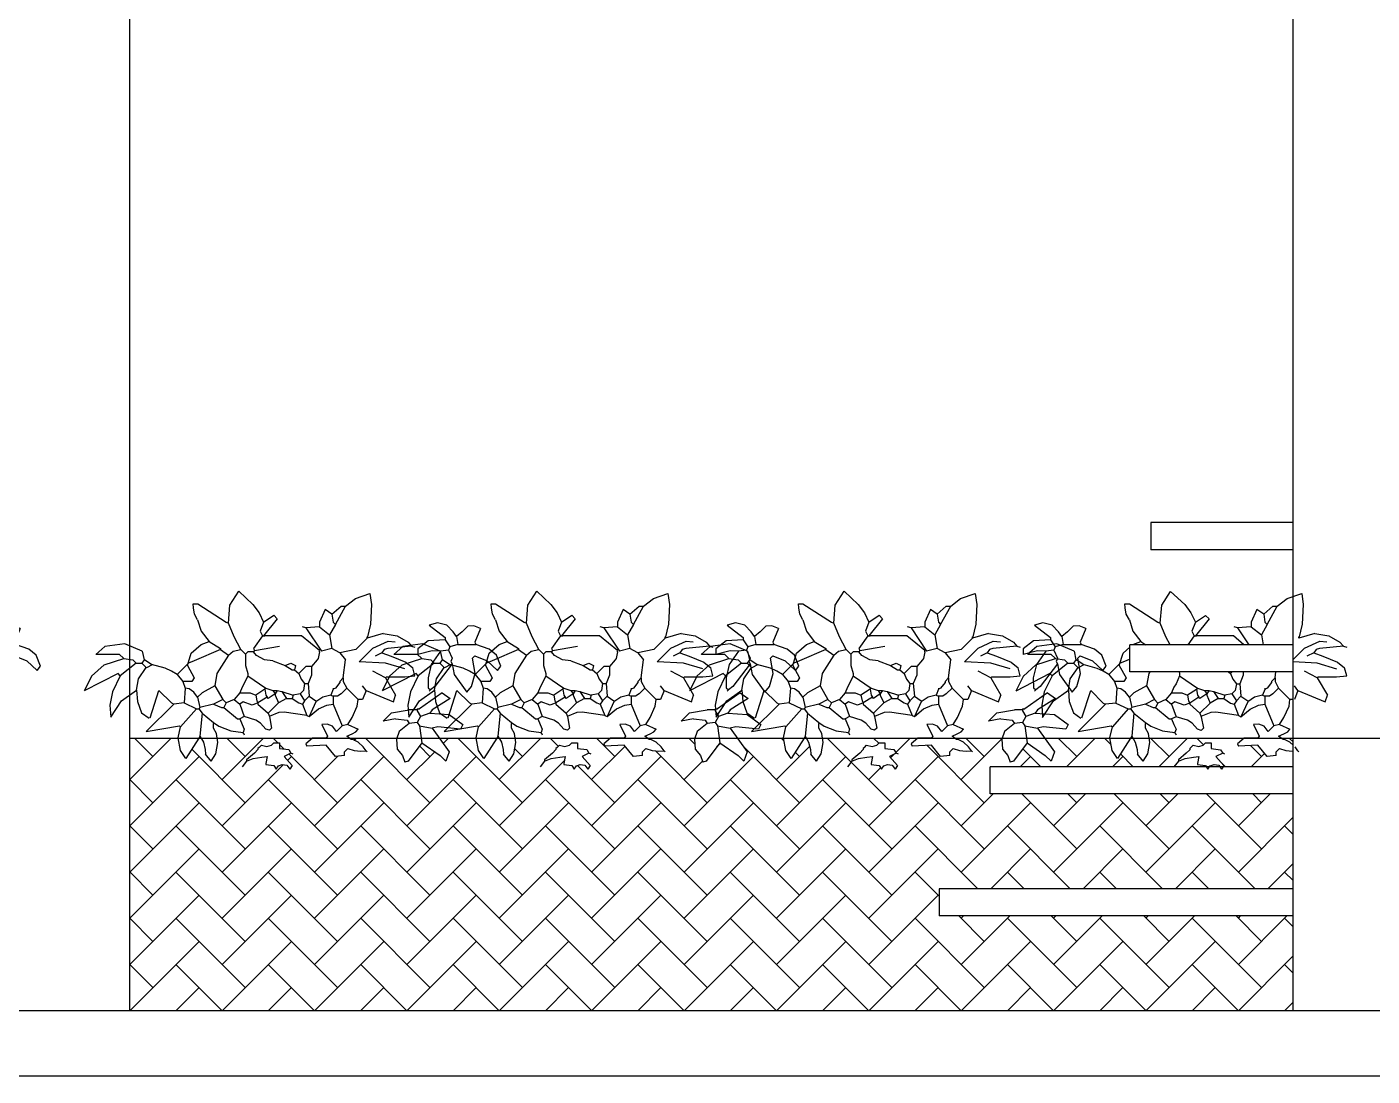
# Model space of a CAD drawing. Extents: x -165 to 197, y 154 to 653.
# Drawn here: x 46.708 to 49.179, y 401.14 to 403.066 of the extents above; entities that cross this region are included whole.
import ezdxf

# ---------------------------------------------------------------- set-up
doc = ezdxf.new("R2010")
doc.units = 0
doc.header["$MEASUREMENT"] = 0
doc.layers.get('0').update_dxf_attribs({"linetype": 'CONTINUOUS'})
doc.layers.add('AIT-PAREDE', color=4, linetype='CONTINUOUS', lineweight=30)
doc.layers.add('PAREDE ALTA', color=7, linetype='CONTINUOUS', lineweight=30)
doc.layers.add('AIT-VEGETAÇÃO 25', color=92, linetype='CONTINUOUS')
doc.layers.add('REVESTIMENTO', color=9, linetype='CONTINUOUS')

# ---------------------------------------------------------------- blocks, each defined once
blk = doc.blocks.new('BUSCH1')
for p, q in [((-4.382, 7.361), (-3.782, 8.286)), ((-3.782, 8.286), (-2.828, 7.398)), ((-6.871, 7.433), (-6.563, 7.433)), ((-6.853, 7.176), (-6.871, 7.433)), ((-6.563, 7.433), (-4.642, 6.203)), ((-4.488, 6.126), (-4.382, 7.361)), ((-2.828, 7.398), (-2.405, 6.843)), ((2.508, 6.741), (3.123, 7.279)), ((2.739, 6.049), (3.42, 7.287)), ((3.123, 7.279), (3.431, 7.279)), ((3.42, 7.287), (4.091, 7.805)), ((4.091, 7.805), (5.079, 8.138)), ((5.079, 8.138), (5.185, 7.398)), ((5.185, 7.398), (5.115, 6.067)), ((-6.782, 6.732), (-6.853, 7.176)), ((-6.564, 6.357), (-6.782, 6.732)), ((-2.405, 6.843), (-2.105, 6.203)), ((-2.105, 6.203), (-1.413, 6.664)), ((-1.182, 6.433), (-2.105, 5.28)), ((-1.413, 6.664), (-1.182, 6.433)), ((2.047, 7.049), (1.662, 6.203)), ((2.508, 6.741), (2.047, 7.049)), ((2.508, 6.741), (2.585, 6.203)), ((-6.564, 6.357), (-6.333, 5.588)), ((-6.333, 5.588), (-5.795, 4.896)), ((-4.642, 6.203), (-4.488, 6.126)), ((-4.099, 5.216), (-4.488, 6.126)), ((-2.105, 6.203), (-2.335, 5.588)), ((-2.335, 5.588), (-2.182, 5.28)), ((0.74, 5.818), (0.509, 5.895)), ((1.662, 5.895), (0.74, 5.818)), ((0.74, 5.818), (1.793, 4.24)), ((1.662, 6.203), (1.662, 5.895)), ((1.662, 5.895), (2.354, 5.357)), ((2.739, 6.049), (2.354, 5.357)), ((2.585, 6.203), (2.739, 6.049)), ((5.115, 6.067), (4.891, 5.126)), ((9.636, 6.147), (9.086, 6.007)), ((9.086, 6.007), (10.163, 5.161)), ((10.271, 5.999), (9.636, 6.147)), ((10.701, 5.546), (10.271, 5.999)), ((10.932, 5.238), (10.701, 5.546)), ((11.316, 5.546), (10.932, 5.238)), ((11.683, 5.925), (11.316, 5.546)), ((12.107, 5.962), (11.683, 5.925)), ((12.546, 5.776), (12.107, 5.962)), ((12.546, 5.776), (12.162, 4.854)), ((-12.825, 4.559), (-13.445, 4.028)), ((-11.473, 4.736), (-12.825, 4.559)), ((-10.306, 4.247), (-11.473, 4.736)), ((-6.994, 4.106), (-6.323, 4.698)), ((-6.323, 4.698), (-5.795, 4.896)), ((-5.795, 4.896), (-5.026, 4.435)), ((-3.642, 4.358), (-4.099, 5.216)), ((-2.182, 5.28), (-2.797, 4.435)), ((-2.72, 4.281), (-1.028, 4.588)), ((-2.182, 5.28), (-2.105, 5.28)), ((-2.105, 5.28), (-2.028, 5.28)), ((0.463, 5.28), (-2.028, 5.28)), ((1.662, 4.281), (0.463, 5.28)), ((2.354, 5.357), (2.508, 4.435)), ((4.891, 5.126), (4.122, 4.358)), ((5.967, 5.434), (4.891, 5.126)), ((4.891, 5.126), (4.891, 5.203)), ((5.267, 4.449), (6.299, 4.924)), ((5.967, 5.434), (6.915, 5.29)), ((7.889, 4.588), (6.275, 4.435)), ((6.299, 4.924), (6.784, 4.875)), ((6.915, 5.29), (7.656, 4.846)), ((7.656, 4.846), (7.889, 4.588)), ((7.889, 4.588), (8.12, 4.512)), ((9.009, 4.931), (8.318, 4.392)), ((10.163, 5.008), (9.009, 4.931)), ((10.163, 5.161), (10.163, 5.008)), ((10.163, 5.008), (10.47, 4.546)), ((10.47, 4.546), (10.393, 4.316)), ((11.008, 4.7), (10.47, 4.546)), ((10.932, 5.238), (11.008, 4.7)), ((11.008, 4.7), (12.238, 4.7)), ((12.162, 4.854), (12.238, 4.7)), ((13.131, 4.371), (12.238, 4.7)), ((-13.421, 4.05), (-11.868, 4.05)), ((-12.882, 3.319), (-11.561, 3.743)), ((-11.868, 4.05), (-11.561, 3.743)), ((-11.561, 3.743), (-10.946, 3.666)), ((-10.946, 3.666), (-10.715, 3.435)), ((-10.177, 3.666), (-10.331, 3.435)), ((-10.306, 4.247), (-10.177, 3.666)), ((-9.683, 3.337), (-10.191, 3.692)), ((-7.255, 3.281), (-6.994, 4.106)), ((-5.026, 4.358), (-6.794, 3.589)), ((-4.488, 3.973), (-5.257, 2.743)), ((-5.026, 4.435), (-5.026, 4.358)), ((-5.026, 4.358), (-4.488, 3.973)), ((-4.488, 3.973), (-4.17, 4.254)), ((-4.17, 4.254), (-3.642, 4.358)), ((-3.642, 4.358), (-3.335, 4.05)), ((-3.181, 4.204), (-3.335, 4.05)), ((-3.335, 4.05), (-3.335, 3.281)), ((-2.797, 4.204), (-3.181, 4.204)), ((-2.797, 4.435), (-2.72, 4.281)), ((-2.72, 4.281), (-2.797, 4.204)), ((-2.581, 3.958), (-2.797, 4.204)), ((-2.052, 3.663), (-2.581, 3.958)), ((-1.49, 3.589), (-2.052, 3.663)), ((1.509, 3.666), (1.124, 3.205)), ((1.585, 3.743), (1.509, 3.666)), ((1.662, 4.204), (1.585, 3.743)), ((1.662, 4.204), (1.662, 4.281)), ((2.508, 4.435), (1.793, 4.24)), ((3.046, 4.127), (2.508, 4.435)), ((4.122, 4.358), (3.046, 4.127)), ((3.046, 4.127), (3.431, 3.666)), ((3.277, 2.436), (3.431, 3.666)), ((4.344, 3.531), (5.267, 4.449)), ((5.891, 4.127), (5.429, 3.896)), ((6.044, 4.358), (5.891, 4.127)), ((5.891, 4.127), (6.506, 3.896)), ((6.275, 4.435), (6.044, 4.358)), ((6.506, 3.896), (7.505, 3.512)), ((8.318, 4.392), (8.318, 4.008)), ((9.283, 4.26), (8.318, 4.008)), ((9.855, 4.239), (9.212, 3.336)), ((9.855, 4.239), (9.283, 4.26)), ((10.393, 4.316), (9.855, 4.239)), ((10.393, 4.316), (10.624, 3.778)), ((10.624, 3.778), (10.547, 3.547)), ((12.162, 3.931), (12.008, 3.778)), ((12.178, 2.744), (12.008, 3.778)), ((12.162, 3.931), (12.99, 3.595)), ((13.625, 3.965), (13.131, 4.371)), ((13.93, 3.239), (13.625, 3.965)), ((-11.945, 2.743), (-14.231, 1.555)), ((-13.727, 2.552), (-12.882, 3.319)), ((-11.791, 2.589), (-11.945, 2.743)), ((-10.715, 3.435), (-11.791, 2.589)), ((-10.715, 3.435), (-10.331, 3.435)), ((-10.559, 2.375), (-10.036, 3.145)), ((-10.023, 3.128), (-10.331, 3.435)), ((-9.632, 3.323), (-10.023, 3.128)), ((-8.751, 3.086), (-9.683, 3.337)), ((-8.332, 2.897), (-8.751, 3.086)), ((-7.947, 2.667), (-8.332, 2.897)), ((-7.255, 3.358), (-7.947, 2.667)), ((-7.255, 3.358), (-7.255, 3.281)), ((-7.255, 3.281), (-6.794, 2.436)), ((-6.794, 3.589), (-7.179, 3.435)), ((-5.257, 2.743), (-5.41, 1.898)), ((-3.335, 3.281), (-3.181, 2.743)), ((-3.181, 2.743), (-3.181, 2.589)), ((-1.49, 3.589), (-0.644, 3.281)), ((-0.644, 3.281), (-0.26, 3.435)), ((-0.644, 3.281), (-0.183, 2.974)), ((-0.26, 3.435), (0.048, 3.281)), ((-0.183, 2.974), (-0.029, 2.974)), ((0.048, 3.281), (-0.029, 2.974)), ((-0.029, 2.974), (0.278, 2.743)), ((0.74, 3.205), (0.278, 2.743)), ((0.278, 2.743), (0.432, 2.359)), ((1.124, 3.205), (0.74, 3.205)), ((1.124, 3.205), (1.125, 2.627)), ((6.127, 3.433), (4.344, 3.531)), ((6.121, 2.436), (5.276, 2.897)), ((7.441, 3.04), (6.127, 3.433)), ((7.505, 3.512), (7.966, 3.128)), ((8.12, 2.589), (7.966, 3.128)), ((9.212, 3.336), (9, 2.448)), ((10.624, 3.393), (9.471, 1.855)), ((10.547, 3.547), (10.624, 3.393)), ((10.624, 3.393), (10.766, 2.67)), ((11.931, 1.855), (12.178, 2.744)), ((12.99, 3.595), (13.699, 2.932)), ((13.699, 2.932), (13.93, 3.239)), ((-13.713, 2.589), (-14.231, 1.555)), ((-11.791, 2.589), (-12.318, 1.49)), ((-10.685, 1.608), (-10.559, 2.375)), ((-7.947, 2.667), (-7.563, 2.205)), ((-6.948, 2.205), (-7.563, 2.205)), ((-7.563, 2.205), (-7.409, 1.744)), ((-6.794, 2.436), (-6.948, 2.205)), ((-5.41, 1.898), (-6.256, 1.436)), ((-5.41, 1.898), (-4.872, 0.975)), ((-3.565, 1.821), (-3.719, 1.436)), ((-3.412, 2.051), (-3.565, 1.821)), ((-3.181, 2.589), (-3.412, 2.051)), ((-3.181, 2.589), (-1.951, 1.744)), ((0.432, 2.359), (0.663, 2.051)), ((0.663, 2.051), (0.586, 1.59)), ((0.663, 2.051), (0.894, 2.051)), ((1.125, 2.627), (0.894, 2.051)), ((0.894, 2.051), (0.97, 1.206)), ((3.046, 2.128), (2.739, 1.744)), ((3.277, 2.436), (3.046, 2.205)), ((3.046, 2.205), (3.046, 2.128)), ((3.277, 2.436), (3.277, 2.205)), ((3.277, 2.205), (3.507, 1.744)), ((4.814, 1.59), (4.584, 1.898)), ((6.121, 2.436), (6.198, 2.513)), ((6.121, 2.436), (6.813, 1.283)), ((6.198, 2.513), (7.428, 2.513)), ((7.428, 2.513), (8.12, 2.589)), ((9, 2.448), (9.009, 1.779)), ((9.471, 1.855), (9.163, 1.625)), ((10.766, 2.67), (11.623, 1.471)), ((11.623, 1.471), (11.931, 1.855)), ((-12.318, 1.49), (-12.487, 0.605)), ((-11.699, 0.9), (-10.685, 1.608)), ((-10.685, 1.608), (-10.628, 0.841)), ((-9.767, -0.263), (-9.178, 1.59)), ((-9.178, 1.59), (-8.332, 0.744)), ((-7.409, 1.744), (-7.486, 0.744)), ((-7.135, 1.702), (-7.409, 1.744)), ((-6.818, 1.481), (-7.135, 1.702)), ((-6.564, 1.129), (-6.818, 1.481)), ((-6.256, 1.436), (-6.564, 1.129)), ((-6.564, 1.129), (-6.41, 0.437)), ((-4.872, 0.975), (-5.487, 0.668)), ((-4.872, 0.975), (-4.642, 0.744)), ((-4.104, 0.975), (-4.642, 0.744)), ((-3.719, 1.436), (-4.104, 0.975)), ((-4.104, 0.975), (-3.719, 0.668)), ((-3.719, 1.436), (-3.027, 1.436)), ((-3.027, 1.436), (-2.643, 1.283)), ((-2.028, 1.667), (-2.643, 1.283)), ((-2.643, 1.283), (-2.566, 0.898)), ((-1.874, 1.129), (-2.489, 0.744)), ((-1.951, 1.744), (-2.028, 1.667)), ((-2.028, 1.667), (-1.951, 1.283)), ((-1.951, 1.744), (-1.49, 1.59)), ((-1.951, 1.283), (-1.874, 1.129)), ((-1.797, 1.052), (-1.874, 1.129)), ((-1.336, 1.359), (-1.797, 1.052)), ((-1.49, 1.59), (-1.336, 1.359)), ((-1.49, 1.59), (-1.182, 1.59)), ((-1.182, 1.59), (-1.336, 1.359)), ((-1.336, 1.359), (-1.336, 1.283)), ((-1.336, 1.283), (-1.105, 0.744)), ((-1.182, 1.59), (-0.875, 1.513)), ((-0.567, 1.052), (-1.105, 0.744)), ((-0.875, 1.513), (-0.106, 1.283)), ((-0.875, 1.513), (-0.567, 1.052)), ((-0.567, 1.052), (-0.183, 1.052)), ((-0.106, 1.283), (-0.183, 1.052)), ((-0.183, 1.052), (0.278, 0.744)), ((0.355, 1.359), (-0.106, 1.283)), ((0.586, 1.59), (0.355, 1.359)), ((0.355, 1.359), (0.663, 0.898)), ((0.97, 1.206), (0.663, 0.898)), ((0.97, 1.206), (1.432, 0.898)), ((1.893, 1.129), (1.432, 0.821)), ((2.431, 1.283), (1.893, 1.129)), ((2.585, 1.667), (2.431, 1.283)), ((2.431, 1.283), (2.585, 1.206)), ((2.585, 1.744), (2.585, 1.667)), ((2.739, 1.744), (2.585, 1.667)), ((2.892, 1.206), (2.585, 1.206)), ((2.585, 1.206), (2.585, 0.668)), ((3.123, 1.359), (2.892, 1.206)), ((3.507, 1.744), (3.123, 1.359)), ((3.507, 1.744), (4.276, 0.975)), ((4.218, 0.534), (4.276, 0.975)), ((4.584, 0.975), (4.276, 0.975)), ((4.814, 1.59), (4.584, 0.975)), ((4.814, 1.59), (6.659, 0.821)), ((6.659, 0.821), (6.813, 1.283)), ((9.965, 1.436), (8.428, 0.36)), ((9.009, 1.779), (9.163, 1.625)), ((9.163, 1.625), (9.086, 1.548)), ((10.503, 1.052), (9.273, 0.283)), ((9.965, 1.436), (10.503, 1.052)), ((-12.487, 0.605), (-12.431, -0.222)), ((-12.431, -0.222), (-11.699, 0.9)), ((-10.628, 0.841), (-10.347, 0.074)), ((-10.347, 0.074), (-9.84, -0.281)), ((-8.178, 0.668), (-10.034, -1.188)), ((-8.332, 0.744), (-8.178, 0.668)), ((-7.486, 0.744), (-8.178, 0.668)), ((-6.641, 0.36), (-7.717, -0.87)), ((-7.486, 0.744), (-6.641, 0.36)), ((-6.641, 0.36), (-6.487, 0.36)), ((-6.41, 0.437), (-6.487, 0.36)), ((-6.487, 0.36), (-6.256, 0.052)), ((-5.487, 0.668), (-6.41, 0.437)), ((-6.256, 0.052), (-6.41, -1.485)), ((-6.256, 0.052), (-5.487, -0.562)), ((-5.487, 0.668), (-4.949, 0.437)), ((-4.949, 0.437), (-4.796, 0.437)), ((-4.642, 0.744), (-4.796, 0.437)), ((-4.796, 0.437), (-3.873, -0.332)), ((-3.489, 0.821), (-3.719, 0.668)), ((-3.719, 0.668), (-3.412, -0.178)), ((-2.873, 0.591), (-3.489, 0.821)), ((-2.489, 0.744), (-2.873, 0.591)), ((-2.566, 0.898), (-2.489, 0.744)), ((-2.489, 0.744), (-2.489, 0.668)), ((-2.489, 0.668), (-1.797, 0.052)), ((-1.105, 0.744), (-1.797, 0.052)), ((-1.797, 0.052), (-1.72, -0.178)), ((-1.07, 0.1), (-1.726, -0.161)), ((-0.721, 0.13), (-1.07, 0.1)), ((0.817, -0.101), (-0.721, 0.13)), ((0.278, 0.744), (0.509, 0.668)), ((0.663, 0.898), (0.509, 0.668)), ((0.509, 0.668), (0.817, -0.101)), ((1.432, 0.821), (0.97, -0.178)), ((0.97, -0.178), (1.591, 0.341)), ((1.432, 0.898), (1.432, 0.821)), ((1.591, 0.341), (2.156, 0.593)), ((2.156, 0.593), (2.585, 0.668)), ((2.585, 0.668), (3.2, -0.793)), ((3.879, -0.236), (4.218, 0.534)), ((5.962, -0.48), (6.527, 0.075)), ((6.527, 0.075), (7.736, 0.283)), ((8.274, 0.283), (7.736, 0.283)), ((8.274, 0.36), (8.351, 0.36)), ((8.274, 0.36), (8.274, 0.283)), ((8.351, 0.36), (8.274, 0.283)), ((8.274, 0.283), (8.274, 0.206)), ((8.274, 0.206), (8.504, -0.178)), ((8.351, 0.36), (8.428, 0.36)), ((9.12, 0.052), (8.504, -0.178)), ((9.273, 0.283), (9.12, 0.052)), ((9.12, 0.052), (10.426, -0.024)), ((-10.034, -1.188), (-7.794, -0.793)), ((-7.886, -1.606), (-7.717, -0.87)), ((-7.794, -0.793), (-7.717, -0.87)), ((-5.487, -0.562), (-5.487, -0.639)), ((-5.487, -0.562), (-5.128, -0.822)), ((-5.487, -0.947), (-5.487, -0.639)), ((-5.128, -0.822), (-4.327, -1.138)), ((-3.873, -0.332), (-3.719, -0.332)), ((-3.412, -0.178), (-3.719, -0.332)), ((-3.719, -0.332), (-3.565, -0.716)), ((-3.565, -0.716), (-3.412, -1.024)), ((-2.632, -0.409), (-3.412, -0.178)), ((-2.317, -0.615), (-2.632, -0.409)), ((-1.951, -1.024), (-2.317, -0.615)), ((-1.72, -0.178), (-1.567, -0.947)), ((0.817, -0.101), (0.97, -0.178)), ((2.185, -0.679), (1.816, -0.716)), ((1.816, -0.716), (2.201, -1.485)), ((2.538, -0.827), (2.185, -0.679)), ((2.815, -1.177), (2.538, -0.827)), ((3.2, -0.793), (2.815, -1.177)), ((3.584, -0.716), (3.2, -0.793)), ((3.584, -0.716), (3.879, -0.236)), ((3.584, -0.716), (4.276, -1.024)), ((6.813, -0.332), (5.962, -0.48)), ((6.813, -0.332), (7.582, -0.409)), ((7.736, -0.639), (7.044, -1.177)), ((7.582, -0.409), (7.736, -0.639)), ((8.274, -0.562), (7.736, -0.639)), ((8.504, -0.178), (8.274, -0.562)), ((8.274, -0.562), (8.428, -0.793)), ((8.428, -0.793), (9.273, -0.947)), ((8.428, -0.793), (8.581, -1.946)), ((9.658, -0.87), (9.273, -0.947)), ((11.195, -1.024), (9.658, -0.87)), ((10.426, -0.024), (11.349, -0.716)), ((11.349, -0.716), (11.195, -1.024)), ((-7.728, -2.459), (-7.886, -1.606)), ((-6.487, -1.639), (-7.365, -2.996)), ((-6.41, -1.485), (-6.487, -1.639)), ((-6.41, -1.485), (-6.178, -1.895)), ((-5.285, -1.317), (-5.487, -0.947)), ((-5.193, -1.922), (-5.285, -1.317)), ((-4.327, -1.138), (-3.489, -1.254)), ((-3.565, -1.254), (-3.489, -1.254)), ((-3.412, -1.024), (-3.489, -1.254)), ((-3.489, -1.254), (-3.412, -1.408)), ((-1.72, -1.101), (-1.951, -1.024)), ((-1.567, -0.947), (-1.72, -1.101)), ((1.201, -1.639), (0.74, -2.023)), ((2.124, -1.639), (1.201, -1.639)), ((2.201, -1.485), (2.124, -1.639)), ((3.507, -1.485), (3.865, -1.345)), ((3.815, -1.716), (3.507, -1.485)), ((3.964, -1.744), (3.815, -1.716)), ((3.865, -1.345), (4.133, -1.197)), ((4.274, -1.907), (3.964, -1.744)), ((4.133, -1.197), (4.276, -1.024)), ((7.044, -1.177), (6.88, -1.7)), ((6.88, -1.7), (6.915, -2.366)), ((9.273, -0.947), (10.426, -2.561)), ((-7.365, -2.996), (-7.728, -2.459)), ((-6.178, -1.895), (-6.047, -2.39)), ((-6.047, -2.39), (-6.025, -2.715)), ((-5.641, -3.176), (-6.025, -2.715)), ((-5.641, -3.176), (-5.325, -2.693)), ((-5.325, -2.693), (-5.193, -1.922)), ((-2.72, -2.638), (-3.258, -3.099)), ((-2.489, -2.407), (-2.72, -2.638)), ((-2.412, -2.254), (-2.489, -2.331)), ((-2.489, -2.331), (-2.489, -2.407)), ((-2.412, -2.254), (-2.259, -2.1)), ((-2.259, -2.1), (-1.884, -2.197)), ((-1.884, -2.197), (-1.582, -2.101)), ((-1.582, -2.101), (-1.413, -1.946)), ((-1.413, -1.946), (-1.028, -1.946)), ((-1.028, -1.946), (-1.028, -2.331)), ((-1.028, -2.331), (-0.413, -2.407)), ((-0.26, -2.638), (-0.721, -2.869)), ((-0.413, -2.407), (-0.26, -2.638)), ((-0.106, -2.715), (-0.26, -2.638)), ((0.74, -2.023), (0.817, -2.177)), ((2.124, -2.1), (0.817, -2.177)), ((2.739, -2.869), (2.124, -2.1)), ((3.354, -2.561), (3.584, -2.331)), ((3.354, -2.792), (3.354, -2.561)), ((3.584, -2.331), (4.006, -2.469)), ((4.006, -2.469), (4.458, -2.514)), ((4.628, -2.218), (4.274, -1.907)), ((4.458, -2.514), (4.814, -2.484)), ((4.814, -2.484), (4.628, -2.218)), ((4.814, -2.484), (4.891, -2.561)), ((6.915, -2.366), (7.274, -2.792)), ((8.581, -1.946), (7.659, -3.176)), ((8.581, -1.946), (9.811, -2.792)), ((10.426, -2.561), (10.196, -3.176)), ((-3.258, -3.176), (-3.565, -3.561)), ((-3.258, -3.176), (-2.803, -2.995)), ((-3.258, -3.099), (-3.258, -3.176)), ((-2.803, -2.995), (-2.238, -2.913)), ((-2.238, -2.913), (-1.874, -2.869)), ((-1.874, -2.869), (-1.951, -3.33)), ((-1.951, -3.33), (-1.951, -3.407)), ((-1.951, -3.407), (-1.413, -3.484)), ((-1.413, -3.484), (-1.259, -3.714)), ((-1.259, -3.714), (-1.109, -3.491)), ((-1.109, -3.491), (-0.846, -3.408)), ((-0.846, -3.408), (-0.531, -3.463)), ((-0.721, -2.869), (-0.183, -3.484)), ((-0.531, -3.463), (-0.336, -3.714)), ((-0.183, -3.484), (-0.336, -3.714)), ((3.354, -2.792), (2.739, -2.869)), ((7.274, -2.792), (7.428, -3.253)), ((7.659, -3.176), (7.428, -3.253)), ((9.811, -2.792), (10.196, -3.176))]:
    blk.add_line(p, q)
for centre, start, end in [((0.463, 5.28), 49.84401, 89.64699), ((-10.306, 4.247), 12.80429, 67.53328)]:
    blk.add_arc(centre, 0.00000961, start, end)

msp = doc.modelspace()

# ---------------------------------------------------------------- hatches: boundary and pattern name
at = {"layer": 'REVESTIMENTO'}
h = msp.add_hatch(dxfattribs=at)
h.set_pattern_fill('AR-HBONE', color=256, scale=0.015, style=0)
h.set_pattern_definition([(45, (46.896936, 401.25954), (0, 0.0848528), [0.18, -0.06]), (135, (46.93936, 401.30197), (0, 0.0848528), [0.18, -0.06])])
h.paths.add_polyline_path([(48.3072, 401.7094), (48.303, 401.7032), (48.2977, 401.71), (48.2891, 401.7115), (48.282, 401.7093), (48.2779, 401.7032), (48.2737, 401.7094), (48.2588, 401.7116), (48.2612, 401.7262), (48.2513, 401.725), (48.2359, 401.7227), (48.2236, 401.7178), (48.2236, 401.7199), (48.2382, 401.7324), (48.2445, 401.7387), (48.2445, 401.7408), (48.2466, 401.7429), (48.2507, 401.7471), (48.2609, 401.7444), (48.2691, 401.747), (48.2737, 401.7513), (48.2842, 401.7513), (48.2842, 401.7408), (48.3009, 401.7387), (48.3051, 401.7324), (48.2925, 401.7262)], flags=16)
h.paths.add_polyline_path([(48.8232, 401.7178), (48.8232, 401.7199), (48.8378, 401.7324), (48.8441, 401.7387), (48.8441, 401.7408), (48.8462, 401.7429), (48.8504, 401.7471), (48.8606, 401.7444), (48.8688, 401.747), (48.8734, 401.7513), (48.8838, 401.7513), (48.8838, 401.7408), (48.9005, 401.7387), (48.9047, 401.7324), (48.8922, 401.7262), (48.9068, 401.7094), (48.9026, 401.7032), (48.8973, 401.71), (48.8888, 401.7115), (48.8816, 401.7093), (48.8775, 401.7032), (48.8734, 401.7094), (48.8584, 401.7116), (48.8608, 401.7262), (48.8509, 401.725), (48.8356, 401.7227)], flags=16)
h.paths.add_polyline_path([(47.7427, 401.7094), (47.7385, 401.7032), (47.7332, 401.71), (47.7246, 401.7115), (47.7175, 401.7093), (47.7134, 401.7032), (47.7092, 401.7094), (47.6943, 401.7116), (47.6967, 401.7262), (47.6868, 401.725), (47.6714, 401.7227), (47.6591, 401.7178), (47.6591, 401.7199), (47.6737, 401.7324), (47.68, 401.7387), (47.68, 401.7408), (47.6821, 401.7429), (47.6862, 401.7471), (47.6964, 401.7444), (47.7046, 401.747), (47.7092, 401.7513), (47.7197, 401.7513), (47.7197, 401.7408), (47.7364, 401.7387), (47.7406, 401.7324), (47.728, 401.7262)], flags=16)
h.paths.add_polyline_path([(49.4188, 401.7178), (49.4188, 401.7199), (49.4334, 401.7324), (49.4397, 401.7387), (49.4397, 401.7408), (49.4418, 401.7429), (49.446, 401.7471), (49.4562, 401.7444), (49.4644, 401.747), (49.469, 401.7513), (49.4794, 401.7513), (49.4794, 401.7408), (49.4961, 401.7387), (49.5003, 401.7324), (49.4878, 401.7262), (49.5024, 401.7094), (49.4982, 401.7032), (49.4929, 401.71), (49.4844, 401.7115), (49.4772, 401.7093), (49.4732, 401.7032), (49.469, 401.7094), (49.454, 401.7116), (49.4564, 401.7262), (49.4465, 401.725), (49.4312, 401.7227)], flags=17)
h.paths.add_polyline_path([(47.1953, 401.7094), (47.1911, 401.7032), (47.1858, 401.71), (47.1772, 401.7115), (47.1701, 401.7093), (47.166, 401.7032), (47.1618, 401.7094), (47.1468, 401.7116), (47.1493, 401.7262), (47.1394, 401.725), (47.124, 401.7227), (47.1117, 401.7178), (47.1117, 401.7199), (47.1263, 401.7324), (47.1325, 401.7387), (47.1325, 401.7408), (47.1346, 401.7429), (47.1388, 401.7471), (47.149, 401.7444), (47.1572, 401.747), (47.1618, 401.7513), (47.1723, 401.7513), (47.1723, 401.7408), (47.189, 401.7387), (47.1932, 401.7324), (47.1806, 401.7262)], flags=16)
h.paths.add_polyline_path([(49.234, 401.7595), (49.234, 401.2595), (49.7969, 401.2595), (49.7969, 401.7595), (49.773, 401.7595), (49.7909, 401.7345), (49.7846, 401.7178), (49.7741, 401.7283), (49.7407, 401.7513), (49.7156, 401.7178), (49.7093, 401.7157), (49.7052, 401.7283), (49.6954, 401.7398), (49.6943, 401.7595), (49.6084, 401.7595), (49.6111, 401.7575), (49.6152, 401.7567), (49.6236, 401.7523), (49.6332, 401.7439), (49.6383, 401.7366), (49.6383, 401.7366), (49.6286, 401.7358), (49.6163, 401.737), (49.6048, 401.7408), (49.5986, 401.7345), (49.5986, 401.7283), (49.5818, 401.7262), (49.5651, 401.7471), (49.5296, 401.745), (49.5275, 401.7492), (49.54, 401.7595), (49.365, 401.7595), (49.3662, 401.7519), (49.3626, 401.731), (49.354, 401.7178), (49.3436, 401.7303), (49.343, 401.7392), (49.3394, 401.7526), (49.3355, 401.7595), (49.331, 401.7595), (49.3072, 401.7227), (49.2973, 401.7373), (49.2932, 401.7595)])
h.paths.add_polyline_path([(49.034, 401.7471), (49.034, 401.7595), (49.0128, 401.7595), (49.0155, 401.7575), (49.0195, 401.7567), (49.028, 401.7523)])
h.paths.add_polyline_path([(49.034, 401.6575), (48.4777, 401.6575), (48.4777, 401.7075), (49.034, 401.7075), (49.034, 401.7359), (49.033, 401.7358), (49.0207, 401.737), (49.0092, 401.7408), (49.003, 401.7345), (49.003, 401.7283), (48.9862, 401.7262), (48.9695, 401.7471), (48.934, 401.745), (48.9319, 401.7492), (48.9443, 401.7595), (48.7694, 401.7595), (48.7706, 401.7519), (48.767, 401.731), (48.7584, 401.7178), (48.748, 401.7303), (48.7474, 401.7392), (48.7438, 401.7526), (48.7399, 401.7595), (48.7354, 401.7595), (48.7115, 401.7227), (48.7017, 401.7373), (48.6976, 401.7595), (48.5777, 401.7595), (48.5956, 401.7345), (48.5893, 401.7178), (48.5789, 401.7283), (48.5454, 401.7513), (48.5204, 401.7178), (48.5141, 401.7157), (48.5099, 401.7283), (48.5001, 401.7398), (48.4991, 401.7595), (48.4132, 401.7595), (48.4159, 401.7575), (48.4199, 401.7567), (48.4284, 401.7523), (48.438, 401.7439), (48.443, 401.7366), (48.443, 401.7366), (48.4333, 401.7358), (48.4211, 401.737), (48.4096, 401.7408), (48.4033, 401.7345), (48.4033, 401.7283), (48.3866, 401.7262), (48.3699, 401.7471), (48.3343, 401.745), (48.3323, 401.7492), (48.3447, 401.7595), (48.1698, 401.7595), (48.1709, 401.7519), (48.1674, 401.731), (48.1588, 401.7178), (48.1483, 401.7303), (48.1477, 401.7392), (48.1442, 401.7526), (48.1403, 401.7595), (48.1357, 401.7595), (48.1119, 401.7227), (48.102, 401.7373), (48.0979, 401.7595), (48.0132, 401.7595), (48.0311, 401.7345), (48.0248, 401.7178), (48.0144, 401.7283), (47.9809, 401.7513), (47.9559, 401.7178), (47.9496, 401.7157), (47.9454, 401.7283), (47.9356, 401.7398), (47.9346, 401.7595), (47.8487, 401.7595), (47.8514, 401.7575), (47.8554, 401.7567), (47.8639, 401.7523), (47.8735, 401.7439), (47.8785, 401.7366), (47.8785, 401.7366), (47.8688, 401.7358), (47.8566, 401.737), (47.8451, 401.7408), (47.8388, 401.7345), (47.8388, 401.7283), (47.8221, 401.7262), (47.8054, 401.7471), (47.7698, 401.745), (47.7678, 401.7492), (47.7802, 401.7595), (47.6053, 401.7595), (47.6064, 401.7519), (47.6029, 401.731), (47.5943, 401.7178), (47.5838, 401.7303), (47.5832, 401.7392), (47.5797, 401.7526), (47.5758, 401.7595), (47.5712, 401.7595), (47.5474, 401.7227), (47.5375, 401.7373), (47.5334, 401.7595), (47.4658, 401.7595), (47.4837, 401.7345), (47.4774, 401.7178), (47.467, 401.7283), (47.4335, 401.7513), (47.4084, 401.7178), (47.4022, 401.7157), (47.398, 401.7283), (47.3882, 401.7398), (47.3872, 401.7595), (47.3012, 401.7595), (47.3039, 401.7575), (47.308, 401.7567), (47.3164, 401.7523), (47.326, 401.7439), (47.3311, 401.7366), (47.3311, 401.7366), (47.3214, 401.7358), (47.3091, 401.737), (47.2977, 401.7408), (47.2914, 401.7345), (47.2914, 401.7283), (47.2747, 401.7262), (47.258, 401.7471), (47.2224, 401.745), (47.2203, 401.7492), (47.2328, 401.7595), (47.0579, 401.7595), (47.059, 401.7519), (47.0555, 401.731), (47.0469, 401.7178), (47.0364, 401.7303), (47.0358, 401.7392), (47.0323, 401.7526), (47.0284, 401.7595), (47.0238, 401.7595), (47, 401.7227), (46.9901, 401.7373), (46.986, 401.7595), (46.8969, 401.7595), (46.8969, 401.2595), (49.034, 401.2595), (49.034, 401.4335), (48.384, 401.4335), (48.384, 401.4835), (49.034, 401.4835)])

# ---------------------------------------------------------------- linework, layer by layer
for p, q in [((49.034, 402.1555), (48.7729, 402.1555)), ((48.7729, 402.1555), (48.7729, 402.1055)), ((49.034, 402.1055), (48.7729, 402.1055)), ((49.034, 401.9315), (48.734, 401.9315)), ((48.734, 401.8815), (48.734, 401.9315)), ((49.034, 401.8815), (48.734, 401.8815)), ((49.034, 401.7075), (48.4777, 401.7075)), ((48.4777, 401.6575), (48.4777, 401.7075)), ((49.034, 401.6575), (48.4777, 401.6575)), ((49.034, 401.4835), (48.384, 401.4835)), ((48.384, 401.4835), (48.384, 401.4335)), ((49.034, 401.4335), (48.384, 401.4335))]:
    msp.add_line(p, q)
at = {"layer": 'AIT-PAREDE'}
for p, q in [((46.8969, 401.2595), (46.8969, 403.3795)), ((54.0931, 401.2595), (33.4069, 401.2595)), ((54.0931, 401.1395), (33.4069, 401.1395))]:
    msp.add_line(p, q, dxfattribs=at)
at = {"layer": 'AIT-VEGETAÇÃO 25'}
for p, q in [((48.7926, 402.0043), (48.809, 402.0294)), ((48.809, 402.0294), (48.8349, 402.0053)), ((49.0048, 402.0023), (49.023, 402.0164)), ((49.023, 402.0164), (49.0499, 402.0254)), ((49.0499, 402.0254), (49.0528, 402.0053)), ((48.725, 402.0062), (48.7333, 402.0062)), ((48.7255, 401.9993), (48.725, 402.0062)), ((48.7274, 401.9872), (48.7255, 401.9993)), ((48.7333, 402.0062), (48.7856, 401.9728)), ((48.7898, 401.9707), (48.7926, 402.0043)), ((48.8349, 402.0053), (48.8464, 401.9902)), ((48.9674, 401.9958), (48.957, 401.9728)), ((48.98, 401.9874), (48.9674, 401.9958)), ((48.98, 401.9874), (48.9967, 402.0021)), ((48.9862, 401.9686), (49.0048, 402.0023)), ((48.9967, 402.0021), (49.005, 402.0021)), ((49.0528, 402.0053), (49.0508, 401.9691)), ((48.7333, 401.977), (48.7274, 401.9872)), ((48.7333, 401.977), (48.7396, 401.9561)), ((48.7856, 401.9728), (48.7898, 401.9707)), ((48.8003, 401.946), (48.7898, 401.9707)), ((48.8464, 401.9902), (48.8546, 401.9728)), ((48.8546, 401.9728), (48.8483, 401.9561)), ((48.8546, 401.9728), (48.8734, 401.9853)), ((48.8796, 401.9791), (48.8546, 401.9477)), ((48.8734, 401.9853), (48.8796, 401.9791)), ((48.957, 401.9728), (48.957, 401.9644)), ((48.9862, 401.9686), (48.9758, 401.9498)), ((48.98, 401.9874), (48.9821, 401.9728)), ((48.9821, 401.9728), (48.9862, 401.9686)), ((49.0508, 401.9691), (49.0448, 401.9435)), ((48.7396, 401.9561), (48.7542, 401.9373)), ((48.808, 401.9315), (48.8003, 401.946)), ((48.8525, 401.9477), (48.8407, 401.9315)), ((48.8483, 401.9561), (48.8525, 401.9477)), ((48.8525, 401.9477), (48.8546, 401.9477)), ((48.8546, 401.9477), (48.8566, 401.9477)), ((48.9244, 401.9477), (48.8566, 401.9477)), ((48.9438, 401.9315), (48.9244, 401.9477)), ((48.9319, 401.9623), (48.9256, 401.9644)), ((48.957, 401.9644), (48.9319, 401.9623)), ((48.9319, 401.9623), (48.9524, 401.9315)), ((48.957, 401.9644), (48.9758, 401.9498)), ((48.9758, 401.9498), (48.9788, 401.9315)), ((49.074, 401.9519), (49.0448, 401.9435)), ((49.0448, 401.9435), (49.0448, 401.9456)), ((49.074, 401.9519), (49.0998, 401.948)), ((49.0998, 401.948), (49.1199, 401.9359)), ((48.5631, 401.9281), (48.5462, 401.9137)), ((48.5998, 401.9329), (48.5631, 401.9281)), ((48.6316, 401.9196), (48.5998, 401.9329)), ((48.6316, 401.9196), (48.6351, 401.9038)), ((48.7216, 401.9158), (48.734, 401.9267)), ((48.7395, 401.9315), (48.7399, 401.9319)), ((48.7399, 401.9319), (48.7542, 401.9373)), ((48.7542, 401.9373), (48.7638, 401.9315)), ((49.034, 401.9327), (49.0328, 401.9315)), ((49.034, 401.9042), (49.055, 401.9251)), ((49.055, 401.9251), (49.083, 401.938)), ((49.0719, 401.9164), (49.0594, 401.9101)), ((49.0761, 401.9226), (49.0719, 401.9164)), ((49.0719, 401.9164), (49.0886, 401.9101)), ((49.0824, 401.9247), (49.0761, 401.9226)), ((49.1263, 401.9289), (49.0824, 401.9247)), ((49.083, 401.938), (49.0962, 401.9367)), ((49.1199, 401.9359), (49.1263, 401.9289)), ((49.1263, 401.9289), (49.1325, 401.9268)), ((48.5386, 401.8735), (48.5616, 401.8944)), ((48.5469, 401.9143), (48.5891, 401.9143)), ((48.5616, 401.8944), (48.5975, 401.9059)), ((48.5891, 401.9143), (48.5975, 401.9059)), ((48.6205, 401.8976), (48.5912, 401.8746)), ((48.5975, 401.9059), (48.6142, 401.9038)), ((48.6142, 401.9038), (48.6205, 401.8976)), ((48.6205, 401.8976), (48.6309, 401.8976)), ((48.6351, 401.9038), (48.6309, 401.8976)), ((48.6393, 401.8892), (48.6309, 401.8976)), ((48.6485, 401.8949), (48.6347, 401.9045)), ((48.6499, 401.8945), (48.6393, 401.8892)), ((48.6739, 401.888), (48.6485, 401.8949)), ((48.7145, 401.8955), (48.6957, 401.8767)), ((48.7145, 401.8934), (48.7216, 401.9158)), ((48.7145, 401.8955), (48.7145, 401.8934)), ((48.7145, 401.8934), (48.7271, 401.8704)), ((48.7271, 401.9017), (48.7166, 401.8976)), ((48.734, 401.9047), (48.7271, 401.9017)), ((49.0784, 401.8975), (49.034, 401.8999)), ((49.1141, 401.8868), (49.0784, 401.8975)), ((49.0886, 401.9101), (49.1158, 401.8996)), ((49.1158, 401.8996), (49.1284, 401.8892)), ((48.587, 401.8787), (48.5249, 401.8464)), ((48.5389, 401.8746), (48.5249, 401.8464)), ((48.5912, 401.8746), (48.5769, 401.8447)), ((48.5912, 401.8746), (48.587, 401.8787)), ((48.6213, 401.8479), (48.6247, 401.8687)), ((48.6247, 401.8687), (48.6389, 401.8897)), ((48.6853, 401.8829), (48.6739, 401.888)), ((48.6957, 401.8767), (48.6853, 401.8829)), ((48.6957, 401.8767), (48.7062, 401.8641)), ((48.7271, 401.8704), (48.7229, 401.8641)), ((48.7689, 401.8787), (48.7647, 401.8558)), ((48.7706, 401.8815), (48.7689, 401.8787)), ((48.8253, 401.8746), (48.819, 401.8599)), ((48.8245, 401.8815), (48.8253, 401.8787)), ((48.8253, 401.8787), (48.8253, 401.8746)), ((48.8253, 401.8746), (48.8587, 401.8516)), ((48.9156, 401.8815), (48.9193, 401.8787)), ((48.9221, 401.8815), (48.9193, 401.8787)), ((48.9193, 401.8787), (48.9235, 401.8683)), ((48.9235, 401.8683), (48.9298, 401.8599)), ((48.9424, 401.8756), (48.9361, 401.8599)), ((48.9424, 401.8815), (48.9424, 401.8756)), ((49.0009, 401.8704), (48.9946, 401.8641)), ((49.0009, 401.8704), (49.0023, 401.8815)), ((49.0009, 401.8704), (49.0009, 401.8641)), ((49.0782, 401.8704), (49.0552, 401.8829)), ((49.0782, 401.8704), (49.0803, 401.8725)), ((49.0782, 401.8704), (49.097, 401.839)), ((49.0803, 401.8725), (49.1137, 401.8725)), ((49.1137, 401.8725), (49.1325, 401.8746)), ((49.1325, 401.8746), (49.1284, 401.8892)), ((48.5769, 401.8447), (48.5723, 401.8206)), ((48.5937, 401.8286), (48.6213, 401.8479)), ((48.6213, 401.8479), (48.6228, 401.827)), ((48.6462, 401.797), (48.6623, 401.8474)), ((48.6623, 401.8474), (48.6853, 401.8244)), ((48.7229, 401.8641), (48.7062, 401.8641)), ((48.7062, 401.8641), (48.7103, 401.8516)), ((48.7103, 401.8516), (48.7082, 401.8244)), ((48.7178, 401.8504), (48.7103, 401.8516)), ((48.7264, 401.8444), (48.7178, 401.8504)), ((48.7333, 401.8349), (48.7264, 401.8444)), ((48.7417, 401.8432), (48.7333, 401.8349)), ((48.7647, 401.8558), (48.7417, 401.8432)), ((48.7647, 401.8558), (48.7793, 401.8307)), ((48.8107, 401.8432), (48.8002, 401.8307)), ((48.8148, 401.8537), (48.8107, 401.8432)), ((48.8107, 401.8432), (48.8295, 401.8432)), ((48.819, 401.8599), (48.8148, 401.8537)), ((48.8295, 401.8432), (48.8399, 401.839)), ((48.8566, 401.8495), (48.8399, 401.839)), ((48.8587, 401.8516), (48.8566, 401.8495)), ((48.8566, 401.8495), (48.8587, 401.839)), ((48.8587, 401.8516), (48.8713, 401.8474)), ((48.8713, 401.8474), (48.8755, 401.8411)), ((48.8713, 401.8474), (48.8796, 401.8474)), ((48.8796, 401.8474), (48.8755, 401.8411)), ((48.8796, 401.8474), (48.888, 401.8453)), ((48.888, 401.8453), (48.9089, 401.839)), ((48.888, 401.8453), (48.8964, 401.8328)), ((48.9277, 401.8474), (48.9214, 401.8411)), ((48.9298, 401.8599), (48.9277, 401.8474)), ((48.9298, 401.8599), (48.9361, 401.8599)), ((48.9361, 401.8599), (48.9382, 401.8369)), ((48.9821, 401.8495), (48.9779, 401.839)), ((48.9821, 401.8516), (48.9821, 401.8495)), ((48.9862, 401.8516), (48.9821, 401.8495)), ((48.9946, 401.862), (48.9862, 401.8516)), ((48.9946, 401.8641), (48.9946, 401.862)), ((49.0071, 401.8516), (48.9967, 401.8411)), ((49.0009, 401.8641), (49.0071, 401.8516)), ((49.0071, 401.8516), (49.028, 401.8307)), ((49.0427, 401.8474), (49.0364, 401.8558)), ((49.0427, 401.8474), (49.0364, 401.8307)), ((49.0427, 401.8474), (49.0928, 401.8265)), ((48.5723, 401.8206), (48.5738, 401.7981)), ((48.5738, 401.7981), (48.5937, 401.8286)), ((48.6228, 401.827), (48.6305, 401.8062)), ((48.6894, 401.8223), (48.639, 401.7719)), ((48.6853, 401.8244), (48.6894, 401.8223)), ((48.7082, 401.8244), (48.6894, 401.8223)), ((48.7082, 401.8244), (48.7312, 401.814)), ((48.7333, 401.8349), (48.7375, 401.816)), ((48.7626, 401.8223), (48.7375, 401.816)), ((48.7793, 401.8307), (48.7626, 401.8223)), ((48.7626, 401.8223), (48.7772, 401.816)), ((48.7793, 401.8307), (48.7856, 401.8244)), ((48.7856, 401.8244), (48.7814, 401.816)), ((48.8002, 401.8307), (48.7856, 401.8244)), ((48.8002, 401.8307), (48.8107, 401.8223)), ((48.8169, 401.8265), (48.8107, 401.8223)), ((48.8107, 401.8223), (48.819, 401.7993)), ((48.8337, 401.8202), (48.8169, 401.8265)), ((48.8441, 401.8244), (48.8337, 401.8202)), ((48.8399, 401.839), (48.842, 401.8286)), ((48.842, 401.8286), (48.8441, 401.8244)), ((48.8608, 401.8349), (48.8441, 401.8244)), ((48.8441, 401.8244), (48.8441, 401.8223)), ((48.8441, 401.8223), (48.8629, 401.8056)), ((48.8587, 401.839), (48.8608, 401.8349)), ((48.8629, 401.8328), (48.8608, 401.8349)), ((48.8755, 401.8411), (48.8629, 401.8328)), ((48.8817, 401.8244), (48.8629, 401.8056)), ((48.8755, 401.8411), (48.8755, 401.839)), ((48.8755, 401.839), (48.8817, 401.8244)), ((48.8964, 401.8328), (48.8817, 401.8244)), ((48.8964, 401.8328), (48.9068, 401.8328)), ((48.9089, 401.839), (48.9068, 401.8328)), ((48.9068, 401.8328), (48.9193, 401.8244)), ((48.9214, 401.8411), (48.9089, 401.839)), ((48.9193, 401.8244), (48.9256, 401.8223)), ((48.9214, 401.8411), (48.9298, 401.8286)), ((48.9298, 401.8286), (48.9256, 401.8223)), ((48.9256, 401.8223), (48.934, 401.8014)), ((48.9382, 401.8369), (48.9298, 401.8286)), ((48.9382, 401.8369), (48.9507, 401.8286)), ((48.9507, 401.8265), (48.9382, 401.7993)), ((48.9632, 401.8349), (48.9507, 401.8265)), ((48.9507, 401.8286), (48.9507, 401.8265)), ((48.955, 401.8134), (48.9704, 401.8203)), ((48.9779, 401.839), (48.9632, 401.8349)), ((48.9704, 401.8203), (48.9821, 401.8223)), ((48.9779, 401.839), (48.9821, 401.8369)), ((48.9904, 401.8369), (48.9821, 401.8369)), ((48.9821, 401.8369), (48.9821, 401.8223)), ((48.9821, 401.8223), (48.9988, 401.7826)), ((48.9967, 401.8411), (48.9904, 401.8369)), ((49.0172, 401.7978), (49.0265, 401.8187)), ((49.0265, 401.8187), (49.028, 401.8307)), ((49.034, 401.8307), (49.028, 401.8307)), ((49.0928, 401.8265), (49.097, 401.839)), ((48.6305, 401.8062), (48.6443, 401.7965)), ((48.7312, 401.814), (48.702, 401.7805)), ((48.7312, 401.814), (48.7354, 401.814)), ((48.7375, 401.816), (48.7354, 401.814)), ((48.7354, 401.814), (48.7417, 401.8056)), ((48.7417, 401.8056), (48.7375, 401.7638)), ((48.7417, 401.8056), (48.7626, 401.7889)), ((48.7772, 401.816), (48.7814, 401.816)), ((48.7814, 401.816), (48.8065, 401.7951)), ((48.8065, 401.7951), (48.8107, 401.7951)), ((48.819, 401.7993), (48.8107, 401.7951)), ((48.8107, 401.7951), (48.8148, 401.7847)), ((48.8402, 401.793), (48.819, 401.7993)), ((48.8488, 401.7874), (48.8402, 401.793)), ((48.8629, 401.8056), (48.865, 401.7993)), ((48.8827, 401.8069), (48.8648, 401.7998)), ((48.865, 401.7993), (48.8692, 401.7784)), ((48.8922, 401.8077), (48.8827, 401.8069)), ((48.934, 401.8014), (48.8922, 401.8077)), ((48.934, 401.8014), (48.9382, 401.7993)), ((48.9382, 401.7993), (48.955, 401.8134)), ((49.0092, 401.7847), (49.0172, 401.7978)), ((48.639, 401.7719), (48.6999, 401.7826)), ((48.6974, 401.7605), (48.702, 401.7805)), ((48.6999, 401.7826), (48.702, 401.7805)), ((48.7626, 401.7889), (48.7626, 401.7868)), ((48.7626, 401.7889), (48.7724, 401.7818)), ((48.7626, 401.7784), (48.7626, 401.7868)), ((48.7681, 401.7684), (48.7626, 401.7784)), ((48.7706, 401.7519), (48.7681, 401.7684)), ((48.7724, 401.7818), (48.7941, 401.7732)), ((48.7941, 401.7732), (48.8169, 401.7701)), ((48.8148, 401.7847), (48.819, 401.7763)), ((48.8148, 401.7701), (48.8169, 401.7701)), ((48.819, 401.7763), (48.8169, 401.7701)), ((48.8169, 401.7701), (48.819, 401.7659)), ((48.8587, 401.7763), (48.8488, 401.7874)), ((48.865, 401.7742), (48.8587, 401.7763)), ((48.8692, 401.7784), (48.865, 401.7742)), ((48.9712, 401.7857), (48.9612, 401.7847)), ((48.9612, 401.7847), (48.9716, 401.7638)), ((48.9808, 401.7817), (48.9712, 401.7857)), ((48.9883, 401.7721), (48.9808, 401.7817)), ((48.9988, 401.7826), (48.9883, 401.7721)), ((49.0092, 401.7847), (48.9988, 401.7826)), ((49.0092, 401.7847), (49.028, 401.7763)), ((49.0169, 401.7676), (49.0242, 401.7716)), ((49.0242, 401.7716), (49.028, 401.7763)), ((48.7017, 401.7373), (48.6974, 401.7605)), ((48.7354, 401.7596), (48.7115, 401.7227)), ((48.7375, 401.7638), (48.7354, 401.7596)), ((48.7375, 401.7638), (48.7438, 401.7526)), ((48.7438, 401.7526), (48.7474, 401.7392)), ((48.767, 401.731), (48.7706, 401.7519)), ((48.8462, 401.7429), (48.8504, 401.7471)), ((48.8504, 401.7471), (48.8606, 401.7444)), ((48.8606, 401.7444), (48.8688, 401.747)), ((48.8688, 401.747), (48.8734, 401.7513)), ((48.8734, 401.7513), (48.8838, 401.7513)), ((48.8838, 401.7513), (48.8838, 401.7408)), ((48.9444, 401.7596), (48.9319, 401.7492)), ((48.9319, 401.7492), (48.934, 401.745)), ((48.9695, 401.7471), (48.934, 401.745)), ((48.9695, 401.7596), (48.9444, 401.7596)), ((48.9716, 401.7638), (48.9695, 401.7596)), ((48.9862, 401.7262), (48.9695, 401.7471)), ((49.0071, 401.7638), (49.0169, 401.7676)), ((49.0155, 401.7575), (49.0071, 401.7638)), ((49.0195, 401.7567), (49.0155, 401.7575)), ((49.028, 401.7523), (49.0195, 401.7567)), ((49.034, 401.7471), (49.028, 401.7523)), ((49.0427, 401.7366), (49.0376, 401.7439)), ((48.7115, 401.7227), (48.7017, 401.7373)), ((48.7474, 401.7392), (48.748, 401.7303)), ((48.7584, 401.7178), (48.748, 401.7303)), ((48.7584, 401.7178), (48.767, 401.731)), ((48.8378, 401.7324), (48.8232, 401.7199)), ((48.8232, 401.7178), (48.8356, 401.7227)), ((48.8232, 401.7199), (48.8232, 401.7178)), ((48.8356, 401.7227), (48.8509, 401.725)), ((48.8441, 401.7387), (48.8378, 401.7324)), ((48.8462, 401.7429), (48.8441, 401.7408)), ((48.8441, 401.7408), (48.8441, 401.7387)), ((48.8509, 401.725), (48.8608, 401.7262)), ((48.8608, 401.7262), (48.8587, 401.7136)), ((48.8838, 401.7408), (48.9005, 401.7387)), ((48.9047, 401.7324), (48.8922, 401.7262)), ((48.8922, 401.7262), (48.9068, 401.7094)), ((48.9005, 401.7387), (48.9047, 401.7324)), ((48.9089, 401.7303), (48.9047, 401.7324)), ((49.003, 401.7283), (48.9862, 401.7262)), ((49.003, 401.7345), (49.0092, 401.7408)), ((49.003, 401.7283), (49.003, 401.7345)), ((49.0092, 401.7408), (49.0207, 401.737)), ((49.0207, 401.737), (49.033, 401.7358)), ((49.033, 401.7358), (49.034, 401.7359)), ((49.0427, 401.7366), (49.0448, 401.7345)), ((48.8232, 401.7178), (48.8148, 401.7074)), ((48.8587, 401.7136), (48.8587, 401.7115)), ((48.8587, 401.7115), (48.8734, 401.7094)), ((48.8734, 401.7094), (48.8775, 401.7032)), ((48.8775, 401.7032), (48.8816, 401.7093)), ((48.8816, 401.7093), (48.8888, 401.7115)), ((48.8888, 401.7115), (48.8973, 401.71)), ((48.8973, 401.71), (48.9026, 401.7032)), ((48.9068, 401.7094), (48.9026, 401.7032))]:
    msp.add_line(p, q, dxfattribs=at)
for centre, start, end in [((48.9244, 401.9477), 49.844, 89.647), ((48.6316, 401.9196), 12.8043, 67.5333)]:
    msp.add_arc(centre, 0.000000261, start, end, dxfattribs=at)
at = {"layer": 'PAREDE ALTA', "linetype": 'ByBlock'}
msp.add_line((49.034, 401.2595), (49.034, 403.4995), dxfattribs=at)
at = {"layer": 'REVESTIMENTO'}
msp.add_line((49.7969, 401.7595), (46.8969, 401.7595), dxfattribs=at)

# ---------------------------------------------------------------- block references
at = {"layer": 'AIT-VEGETAÇÃO 25', "xscale": 0.0271874999999966, "yscale": 0.0271874999999682, "zscale": 0.0271875}
for p in [(46.3545, 401.8042), (47.2002, 401.8042), (47.7476, 401.8042), (48.3121, 401.8042)]:
    msp.add_blockref('BUSCH1', p, dxfattribs=at)

doc.saveas('drawing.dxf')
